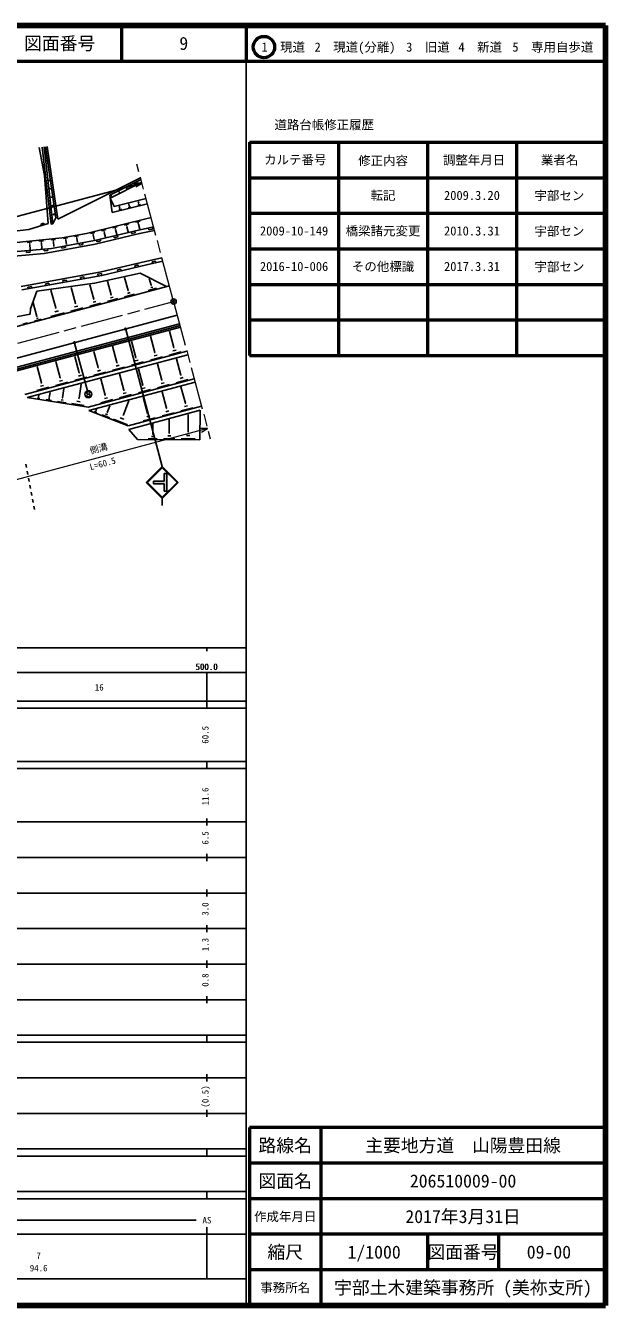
# Model space of a CAD drawing. Units: millimetres, scale not verified. Extents: x 40000 to 680000, y 20000 to 380000.
# Drawn here: x 517040 to 680000, y 20000 to 380000 of the extents above; entities that cross this region are included whole.
import ezdxf
from ezdxf.enums import TextEntityAlignment as Align

# ---------------------------------------------------------------- set-up
doc = ezdxf.new("R2010")
doc.units = ezdxf.units.MM
doc.header["$LTSCALE"] = 1000
doc.header["$PDMODE"] = 32
doc.header["$PDSIZE"] = 500
doc.linetypes.add('CHAIN', pattern=[18.5, 12, -1.5, 3.5, -1.5])
for name, color, linetype, lineweight in [('S-BGD', 7, 'Continuous', 25), ('S-BMK', 2, 'CHAIN', 13), ('S-BMK-SRVR', 3, 'Continuous', 25), ('S-STR-HTXT', 7, 'Continuous', 13), ('S-STR-STRC', 7, 'Continuous', 25), ('S-TTL', 2, 'Continuous', 140), ('S-TTL-BAND', 7, 'Continuous', 25), ('S-TTL-FRAM', 2, 'Continuous', 50), ('S-TTL-LINE', 7, 'Continuous', 50)]:
    doc.layers.add(name, color=color, linetype=linetype, lineweight=lineweight)
doc.layers.add('S-OTRS', color=6, linetype='Continuous')
doc.layers.add('S-TTL-TXT', color=7, linetype='Continuous')
doc.styles.add('@ＭＳ ゴシック', font='')
doc.styles.add('ＭＳ ゴシック', font='')
doc.styles.get('@ＭＳ ゴシック').set_extended_font_data('@MS Gothic')
doc.styles.get('ＭＳ ゴシック').set_extended_font_data('MS Gothic')

msp = doc.modelspace()

# ---------------------------------------------------------------- hatches: boundary and pattern name
at = {"layer": 'S-STR-STRC'}
msp.add_hatch(color=256, dxfattribs=at).paths.add_polyline_path([(552952, 251868), (555952, 251868), (555952, 253993), (556702, 253993), (556702, 248993), (555952, 248993), (555952, 251118), (552952, 251118)])

# ---------------------------------------------------------------- linework, layer by layer
at = {"layer": 'S-BGD'}
for p, q in [((522351, 337814), (520888, 345717)), ((524196, 324176), (521737, 345836)), ((524693, 324232), (522234, 345893)), ((525511, 325939), (522614, 345912)), ((526067, 325588), (523109, 345984)), ((523347, 324291), (522351, 337814)), ((523569, 336397), (523564, 336396)), ((523571, 336386), (523568, 336407)), ((523660, 336367), (523648, 336451)), ((523762, 336253), (523713, 336590)), ((549347, 337214), (526067, 325588)), ((549479, 336720), (540713, 332343)), ((549690, 335931), (540822, 331503)), ((547355, 335380), (547713, 335559)), ((547534, 335358), (547623, 335403)), ((547612, 335285), (547635, 335296)), ((547623, 335291), (547668, 335201)), ((523889, 334062), (523830, 334054)), ((523891, 334051), (523888, 334074)), ((523989, 334029), (523976, 334123)), ((524103, 333903), (524049, 334276)), ((524214, 331692), (524100, 331675)), ((524216, 331679), (524212, 331704)), ((524324, 331655), (524309, 331758)), ((524449, 331516), (524390, 331927)), ((540713, 332343), (541350, 327410)), ((540822, 331503), (541939, 329102)), ((540914, 332164), (541272, 332342)), ((541093, 332141), (541182, 332186)), ((541171, 332068), (541193, 332080)), ((541182, 332074), (541227, 331985)), ((541939, 329102), (550915, 331340)), ((543061, 333236), (543419, 333415)), ((543240, 333213), (543329, 333258)), ((543318, 333141), (543340, 333152)), ((543329, 333146), (543374, 333057)), ((545208, 334308), (545566, 334487)), ((545387, 334286), (545476, 334330)), ((545465, 334213), (545487, 334224)), ((545476, 334218), (545521, 334129)), ((524544, 329284), (524374, 329259)), ((524546, 329270), (524542, 329298)), ((524664, 329244), (524648, 329356)), ((524801, 329092), (524736, 329540)), ((541350, 327410), (551302, 329890)), ((543961, 328318), (543233, 328137)), ((543507, 328591), (543355, 329198)), ((543643, 328432), (543461, 328387)), ((543529, 328597), (543484, 328586)), ((546629, 328983), (545902, 328802)), ((546175, 329256), (546024, 329863)), ((546311, 329097), (546129, 329052)), ((546198, 329262), (546152, 329251)), ((549298, 329648), (548570, 329467)), ((548843, 329922), (548692, 330528)), ((548980, 329762), (548798, 329717)), ((548866, 329927), (548821, 329916)), ((523347, 324291), (517989, 322686)), ((524196, 324176), (524693, 324232)), ((524879, 326838), (524652, 326805)), ((524693, 324232), (525511, 325939)), ((524882, 326823), (524877, 326854)), ((525010, 326795), (524992, 326917)), ((525158, 326630), (525087, 327117)), ((534109, 321482), (552333, 326025)), ((544743, 323875), (546007, 324191)), ((547954, 324676), (549248, 324998)), ((548520, 324473), (548844, 324554)), ((548722, 324180), (548803, 324200)), ((548763, 324190), (549129, 322721)), ((517989, 322686), (495359, 320116)), ((527319, 320269), (534109, 321482)), ((530767, 320631), (531899, 320833)), ((531242, 320424), (531525, 320474)), ((535321, 321527), (536456, 321810)), ((535817, 321349), (536101, 321420)), ((535994, 321092), (536065, 321110)), ((536030, 321101), (536341, 319852)), ((536397, 319537), (548801, 322453)), ((536602, 318557), (549021, 321477)), ((538413, 322297), (539617, 322597)), ((538939, 322109), (539240, 322184)), ((539127, 321836), (539202, 321855)), ((539165, 321845), (539497, 320513)), ((541563, 323083), (542797, 323390)), ((541862, 320821), (541976, 320335)), ((541976, 320335), (542950, 320564)), ((542103, 322890), (542411, 322966)), ((542295, 322610), (542372, 322629)), ((542334, 322619), (542677, 321242)), ((542950, 320564), (542835, 321050)), ((545296, 323678), (545612, 323756)), ((545493, 323391), (545572, 323411)), ((545533, 323401), (545888, 321978)), ((546729, 321966), (546844, 321479)), ((546844, 321479), (547817, 321708)), ((547817, 321708), (547703, 322195)), ((548801, 322453), (553044, 323362)), ((549021, 321477), (553302, 322395)), ((551609, 323055), (551714, 322566)), ((551714, 322566), (552691, 322775)), ((552691, 322775), (552587, 323264)), ((507147, 318202), (527319, 320269)), ((513601, 316374), (524280, 317319)), ((517505, 319012), (518766, 319141)), ((518010, 318745), (518325, 318777)), ((518161, 318442), (518239, 318450)), ((518200, 318446), (518344, 317044)), ((520760, 319345), (522042, 319477)), ((521273, 319074), (521594, 319107)), ((521427, 318765), (521507, 318774)), ((521467, 318770), (521614, 317334)), ((522220, 317136), (522264, 316638)), ((522292, 315938), (536602, 318557)), ((523260, 316726), (523216, 317224)), ((524194, 319697), (525415, 319822)), ((524280, 317319), (536397, 319537)), ((524683, 319439), (524989, 319470)), ((524829, 319145), (524906, 319153)), ((524867, 319149), (524999, 317867)), ((527164, 317847), (527254, 317355)), ((527254, 317355), (528238, 317535)), ((527654, 320074), (528801, 320280)), ((528135, 319864), (528422, 319916)), ((528238, 317535), (528148, 318027)), ((528294, 319597), (528366, 319610)), ((528330, 319603), (528549, 318380)), ((531399, 320160), (531470, 320172)), ((531435, 320166), (531649, 318966)), ((532083, 318747), (532173, 318255)), ((532173, 318255), (533156, 318435)), ((533156, 318435), (533066, 318927)), ((536995, 319677), (537109, 319190)), ((537109, 319190), (538082, 319419)), ((538082, 319419), (537968, 319906)), ((513783, 315185), (522292, 315938)), ((517240, 316696), (517284, 316198)), ((517284, 316198), (518280, 316286)), ((518280, 316286), (518236, 316784)), ((522264, 316638), (523260, 316726)), ((550775, 313671), (538238, 310724)), ((555367, 314656), (550775, 313671)), ((555625, 313689), (550994, 312696)), ((553565, 313758), (552587, 313549)), ((552587, 313549), (552692, 313060)), ((553670, 313269), (553565, 313758)), ((515752, 306608), (538238, 310724)), ((515949, 305627), (538443, 309745)), ((536437, 307517), (549217, 310403)), ((538353, 310237), (537369, 310057)), ((537369, 310057), (537459, 309565)), ((538443, 309745), (538353, 310237)), ((550994, 312696), (538443, 309745)), ((543809, 311520), (542835, 311291)), ((542835, 311291), (542950, 310805)), ((543923, 311033), (543809, 311520)), ((548676, 312664), (547703, 312436)), ((547703, 312436), (547817, 311949)), ((548791, 312178), (548676, 312664)), ((549217, 310403), (556668, 306619)), ((557456, 306829), (497467, 290820)), ((518680, 306636), (517696, 306456)), ((517696, 306456), (517786, 305964)), ((518770, 306144), (518680, 306636)), ((520154, 305301), (536437, 307517)), ((523598, 307536), (522614, 307356)), ((522614, 307356), (522704, 306864)), ((523688, 307044), (523598, 307536)), ((528516, 308436), (527533, 308256)), ((527533, 308256), (527623, 307764)), ((528606, 307944), (528516, 308436)), ((531026, 301854), (529814, 306366)), ((533435, 309336), (532451, 309156)), ((532451, 309156), (532541, 308665)), ((533525, 308845), (533435, 309336)), ((536200, 303063), (535119, 307088)), ((541087, 304253), (540060, 308079)), ((545866, 305485), (544877, 309167)), ((551485, 305485), (553786, 306103)), ((552327, 306945), (551807, 308879)), ((552194, 306292), (552769, 306447)), ((552255, 306925), (552399, 306964)), ((518402, 300303), (520154, 305301)), ((525511, 300567), (524160, 305596)), ((536102, 303036), (536298, 303089)), ((540023, 302407), (542934, 303189)), ((540919, 303428), (541647, 303623)), ((540996, 304229), (541178, 304278)), ((544836, 303699), (547651, 304455)), ((545703, 304687), (546406, 304876)), ((545778, 305461), (545953, 305508)), ((491581, 293759), (518351, 298860)), ((518351, 298860), (518402, 300303)), ((520210, 298139), (519161, 302042)), ((524107, 298132), (527945, 299163)), ((525289, 299478), (526248, 299736)), ((525391, 300534), (525631, 300599)), ((529754, 299649), (533232, 300583)), ((530825, 300868), (531694, 301102)), ((530917, 301825), (531135, 301884)), ((535052, 301072), (538191, 301915)), ((536019, 302173), (536803, 302383)), ((492033, 280469), (559673, 298520)), ((499983, 280003), (560318, 296104)), ((500458, 279612), (560447, 295621)), ((516304, 296036), (517583, 296379)), ((519491, 296892), (521456, 297420)), ((520096, 297581), (520587, 297713)), ((520148, 298122), (520271, 298155)), ((500587, 279129), (560576, 295138)), ((553349, 288035), (552125, 292624)), ((558663, 289453), (557439, 294042)), ((516847, 276223), (562381, 288375)), ((537407, 283780), (536183, 288370)), ((542721, 285198), (541497, 289788)), ((548035, 286616), (546811, 291206)), ((553455, 288063), (553244, 288006)), ((560805, 288213), (557424, 287311)), ((559312, 288720), (558466, 288494)), ((558769, 289481), (558558, 289424)), ((517471, 275355), (562639, 287408)), ((526779, 280944), (525554, 285533)), ((532093, 282362), (530868, 286951)), ((543370, 284466), (542524, 284240)), ((542827, 285227), (542616, 285170)), ((550177, 285377), (546796, 284474)), ((548684, 285884), (547838, 285658)), ((548141, 286645), (547930, 286588)), ((555491, 286795), (552110, 285892)), ((553998, 287302), (553152, 287076)), ((555320, 280280), (554095, 284870)), ((560634, 281698), (559409, 286288)), ((521465, 279526), (520240, 284115)), ((526885, 280972), (526673, 280916)), ((534235, 281122), (530854, 280220)), ((532742, 281629), (531896, 281404)), ((532199, 282390), (531988, 282334)), ((539549, 282541), (536168, 281638)), ((538056, 283048), (537210, 282822)), ((537513, 283808), (537302, 283752)), ((544863, 283959), (541482, 283056)), ((544691, 277444), (543467, 282034)), ((550006, 278862), (548781, 283452)), ((561282, 280966), (560436, 280740)), ((560739, 281727), (560528, 281670)), ((523607, 278286), (520226, 277384)), ((522113, 278793), (521268, 278568)), ((521571, 279554), (521359, 279498)), ((528921, 279704), (525540, 278802)), ((527427, 280211), (526582, 279986)), ((527415, 275300), (527813, 277878)), ((532053, 275159), (532673, 279175)), ((534667, 272699), (564443, 280645)), ((534836, 271709), (564701, 279679)), ((539377, 276026), (538153, 280615)), ((544797, 277472), (544586, 277416)), ((552148, 277623), (548766, 276720)), ((550654, 278130), (549808, 277904)), ((550111, 278890), (549900, 278834)), ((557462, 279041), (554080, 278138)), ((555968, 279548), (555122, 279322)), ((555425, 280309), (555214, 280252)), ((562776, 280459), (559394, 279556)), ((561935, 273766), (560710, 278355)), ((517471, 275355), (534667, 272699)), ((521009, 275061), (520240, 275180)), ((520750, 275298), (520558, 275328)), ((520708, 275502), (520660, 275509)), ((520684, 275505), (520760, 275996)), ((524317, 274550), (522821, 274781)), ((523814, 275011), (523440, 275069)), ((523732, 275407), (523638, 275421)), ((523685, 275414), (523904, 276835)), ((528430, 273915), (526030, 274286)), ((527623, 274654), (527023, 274747)), ((527490, 275289), (527340, 275312)), ((533542, 273126), (530019, 273670)), ((532357, 274210), (531476, 274346)), ((532163, 275142), (531943, 275176)), ((541519, 274786), (538138, 273884)), ((540026, 275293), (539180, 275068)), ((539483, 276054), (539272, 275998)), ((546834, 276204), (543452, 275302)), ((545340, 276712), (544494, 276486)), ((544511, 270476), (546089, 274504)), ((551307, 270930), (550082, 275519)), ((556621, 272348), (555396, 276937)), ((562040, 273794), (561829, 273738)), ((534836, 271709), (545834, 267399)), ((537047, 271111), (536267, 271417)), ((536831, 271421), (536636, 271497)), ((536834, 271644), (536785, 271663)), ((536809, 271654), (536973, 272071)), ((540617, 269712), (538524, 270532)), ((540037, 270543), (539514, 270748)), ((540046, 271143), (539915, 271194)), ((539980, 271169), (540726, 273073)), ((544635, 270427), (544387, 270524)), ((545834, 267399), (566506, 272916)), ((546026, 266415), (566138, 271782)), ((551955, 270197), (551110, 269971)), ((551412, 270958), (551201, 270901)), ((558763, 271108), (555381, 270206)), ((557269, 271615), (556424, 271389)), ((556726, 272376), (556515, 272319)), ((564077, 272526), (560695, 271624)), ((562583, 273033), (561738, 272808)), ((562727, 265721), (562748, 270628)), ((566034, 263475), (566138, 271782)), ((545718, 267713), (541749, 269269)), ((544618, 269289), (543626, 269678)), ((546026, 266415), (548491, 263550)), ((553449, 269690), (550067, 268787)), ((552779, 265040), (552792, 267971)), ((557417, 265357), (557434, 269210)), ((548491, 263550), (566034, 263475)), ((554031, 263776), (551516, 263787)), ((553091, 264409), (552462, 264412)), ((552858, 265039), (552701, 265040)), ((559005, 263755), (555815, 263769)), ((557812, 264558), (557015, 264561)), ((557517, 265357), (557317, 265358)), ((564700, 263730), (560736, 263747)), ((563218, 264728), (562227, 264732)), ((562851, 265720), (562603, 265721)), ((517087, 256637), (517273, 255654)), ((517459, 254672), (517645, 253689)), ((517831, 252707), (518016, 251724)), ((518202, 250741), (518388, 249759)), ((518574, 248776), (518760, 247794)), ((518946, 246811), (519132, 245829)), ((519317, 244846), (519503, 243863))]:
    msp.add_line(p, q, dxfattribs=at)
msp.add_arc((521910, 323860), 500, 16.67266, 196.67266, dxfattribs=at)
at = {"layer": 'S-BMK'}
for p, q in [((558449, 303109), (548329, 341032)), ((461213, 276384), (557917, 302191)), ((558835, 301660), (568956, 263737))]:
    msp.add_line(p, q, dxfattribs=at)
at = {"layer": 'S-BMK-SRVR'}
msp.add_circle((558642, 302384), 750, dxfattribs=at)
msp.add_point((558642, 302384), dxfattribs=at)
at = {"layer": 'S-OTRS'}
msp.add_point((558642, 302384), dxfattribs=at)
at = {"layer": 'S-STR-HTXT'}
for p, q in [((568182, 266635), (508193, 250627)), ((568182, 266635), (566182, 266637)), ((566449, 265637), (568182, 266635))]:
    msp.add_line(p, q, dxfattribs=at)
at = {"layer": 'S-STR-STRC'}
for p, q in [((549754, 335690), (463759, 312742)), ((549754, 335690), (547754, 335692)), ((548021, 334692), (549754, 335690)), ((545177, 294496), (555452, 255993)), ((530824, 290666), (534395, 277284)), ((534258, 276458), (534159, 276576)), ((534503, 276319), (534258, 276458)), ((534804, 276317), (534503, 276319)), ((535049, 276205), (534804, 276317)), ((535155, 276069), (535049, 276205)), ((550952, 251493), (555452, 255993)), ((551306, 251494), (555452, 255640)), ((559952, 251493), (555452, 255993)), ((559599, 251493), (555452, 255640)), ((556702, 253993), (555952, 253993)), ((555952, 251868), (555952, 253993)), ((556702, 248993), (556702, 253993)), ((550953, 251493), (555452, 246993)), ((551306, 251494), (555452, 247347)), ((552952, 251118), (552952, 251868)), ((555952, 251868), (552952, 251868)), ((555952, 251118), (552952, 251118)), ((555452, 246993), (559952, 251493)), ((555452, 247347), (559599, 251493)), ((555952, 248993), (555952, 251118)), ((556702, 248993), (555952, 248993)), ((555453, 246993), (555453, 244993))]:
    msp.add_line(p, q, dxfattribs=at)
for centre, radius in [((545139, 294641), 150), ((545139, 294641), 120), ((545139, 294641), 90), ((545139, 294641), 60), ((545139, 294641), 30), ((530786, 290811), 150), ((530786, 290811), 120), ((530786, 290811), 90), ((530786, 290811), 60), ((530786, 290811), 30), ((534653, 276318), 1000)]:
    msp.add_circle(centre, radius, dxfattribs=at)
for centre, start, end in [((534655, 276072), 179.55488, 359.55488), ((534659, 276572), 359.55488, 179.55488)]:
    msp.add_arc(centre, 500, start, end, dxfattribs=at)
for p in [(545139, 294641), (530786, 290811)]:
    msp.add_point(p, dxfattribs=at)
at = {"layer": 'S-TTL'}
for p, q in [((680000, 380000), (40000, 380000)), ((680000, 20000), (680000, 380000)), ((40000, 20000), (680000, 20000))]:
    msp.add_line(p, q, dxfattribs=at)
at = {"layer": 'S-TTL-BAND'}
for p, q in [((579000, 20000), (579000, 370000)), ((40000, 205000), (579000, 205000)), ((568000, 205000), (568000, 204000)), ((68000, 198000), (579000, 198000)), ((568000, 188000), (568000, 198000)), ((40000, 190000), (579000, 190000)), ((40000, 188000), (579000, 188000)), ((40000, 173000), (579000, 173000)), ((568000, 171000), (568000, 173000)), ((40000, 171000), (579000, 171000)), ((40000, 156000), (579000, 156000)), ((568000, 155000), (568000, 157000)), ((46000, 146000), (579000, 146000)), ((568000, 145000), (568000, 147000)), ((568000, 135000), (568000, 137000)), ((52000, 136000), (579000, 136000)), ((46000, 126000), (579000, 126000)), ((568000, 125000), (568000, 127000)), ((52000, 116000), (579000, 116000)), ((568000, 115000), (568000, 117000)), ((46000, 106000), (579000, 106000)), ((568000, 105000), (568000, 107000)), ((40000, 96000), (579000, 96000)), ((40000, 94000), (579000, 94000)), ((568000, 94000), (568000, 96000)), ((49000, 84000), (579000, 84000)), ((568000, 83000), (568000, 85000)), ((40000, 74000), (579000, 74000)), ((568000, 73000), (568000, 75000)), ((40000, 64000), (579000, 64000)), ((40000, 62000), (579000, 62000)), ((568000, 62000), (568000, 64000)), ((40000, 52000), (579000, 52000)), ((568000, 50000), (568000, 52000)), ((40000, 50000), (579000, 50000)), ((71000, 44000), (565000, 44000)), ((40000, 40000), (579000, 40000)), ((568000, 27500), (568000, 42000)), ((68000, 27500), (579000, 27500))]:
    msp.add_line(p, q, dxfattribs=at)
at = {"layer": 'S-TTL-FRAM'}
for p, q in [((580000, 347197), (580000, 287197)), ((580000, 347197), (680000, 347197)), ((580000, 287197), (680000, 287197)), ((680000, 70000), (580000, 70000)), ((580000, 70000), (580000, 20000))]:
    msp.add_line(p, q, dxfattribs=at)
at = {"layer": 'S-TTL-LINE'}
for p, q in [((543997, 380000), (543997, 370000)), ((579000, 380000), (579000, 370000)), ((40000, 370000), (680000, 370000)), ((605000, 347197), (605000, 287197)), ((630000, 347197), (630000, 287197)), ((655000, 347197), (655000, 287197)), ((580000, 337197), (680000, 337197)), ((580000, 327197), (680000, 327197)), ((580000, 317197), (680000, 317197)), ((580000, 307197), (680000, 307197)), ((580000, 297197), (680000, 297197)), ((600000, 70000), (600000, 20000)), ((680000, 60000), (580000, 60000)), ((680000, 50000), (580000, 50000)), ((680000, 40000), (580000, 40000)), ((630000, 40000), (630000, 30000)), ((650000, 40000), (650000, 30000)), ((680000, 30000), (580000, 30000))]:
    msp.add_line(p, q, dxfattribs=at)
msp.add_circle((584031, 373958), 3000, dxfattribs=at)

# ---------------------------------------------------------------- texts
at = {"layer": 'S-STR-HTXT', "style": 'ＭＳ ゴシック'}
msp.add_text('側溝', height=1833, rotation=14.942, dxfattribs=at).set_placement((537930, 259597), align=Align.BOTTOM_CENTER)
at = {"layer": 'S-STR-HTXT', "style": '@ＭＳ ゴシック'}
msp.add_text('L=60.5', height=1833, rotation=14.942, dxfattribs=at).set_placement((538445, 257665), align=Align.TOP_CENTER)
at = {"layer": 'S-TTL-BAND', "style": 'ＭＳ ゴシック'}
for s, p in [('500.0', (567844, 198195)), ('500.0', (568000, 198195)), ('16', (537750, 192405)), ('AS', (568000, 42500)), ('7', (520700, 32523)), ('94.6', (520700, 29033))]:
    msp.add_text(s, height=1833, dxfattribs=at).set_placement(p, align=Align.BOTTOM_CENTER)
for s, p in [('60.5', (569000, 180500)), ('11.6', (569000, 163174)), ('6.5', (569000, 151500)), ('3.0', (569000, 131500)), ('1.3', (569000, 121500)), ('0.8', (569000, 111500)), ('(0.5)', (569000, 78764))]:
    msp.add_text(s, height=1833, rotation=90, dxfattribs=at).set_placement(p, align=Align.BOTTOM_CENTER)
at = {"layer": 'S-TTL-TXT', "style": 'ＭＳ ゴシック'}
for s, height, p in [('図面番号', 3666, (526622, 375000)), ('9', 3666, (561497, 375000)), ('1\u3000現道', 2566, (589448, 373958)), ('2\u3000現道(分離)', 2566, (609619, 373958)), ('3\u3000旧道', 2566, (630121, 373958)), ('4\u3000新道', 2566, (644824, 373958)), ('5\u3000専用自歩道', 2566, (665228, 373958)), ('道路台帳修正履歴', 2566, (600968, 352113)), ('カルテ番号', 2566, (592839, 342277)), ('修正内容', 2566, (617509, 342023)), ('調整年月日', 2566, (643089, 342197)), ('業者名', 2566, (667134, 342197)), ('転記', 2566, (617500, 332245)), ('2009.3.20', 2566, (642500, 332245)), ('宇部セン', 2566, (667077, 332189)), ('2009-10-149', 2566, (592500, 322245)), ('橋梁諸元変更', 2566, (617500, 322245)), ('2010.3.31', 2566, (642500, 322245)), ('宇部セン', 2566, (667077, 322189)), ('2016-10-006', 2566, (592500, 312245)), ('その他標識', 2566, (617500, 312245)), ('2017.3.31', 2566, (642500, 312245)), ('宇部セン', 2566, (667077, 312189)), ('路線名', 3666, (590000, 65000)), ('路線名', 3666, (590000, 65000)), ('主要地方道\u3000山陽豊田線', 3666, (640000, 65000)), ('図面名', 3666, (590000, 55000)), ('図面名', 3666, (590000, 55000)), ('206510009-00', 3666, (640000, 55000)), ('2017年3月31日', 3666, (640000, 45000)), ('作成年月日', 2566, (590000, 45000)), ('作成年月日', 2566, (590000, 45000)), ('縮尺', 3666, (590000, 35000)), ('縮尺', 3666, (590000, 35000)), ('1/1000', 3666, (615000, 35000)), ('図面番号', 3666, (640000, 35000)), ('図面番号', 3666, (640000, 35000)), ('09-00', 3666, (664125, 35000)), ('事務所名', 2566, (590000, 25000)), ('事務所名', 2566, (590000, 25000)), ('宇部土木建築事務所 (美祢支所)', 3666, (640000, 25000))]:
    msp.add_text(s, height=height, dxfattribs=at).set_placement(p, align=Align.MIDDLE_CENTER)

doc.saveas('drawing.dxf')
